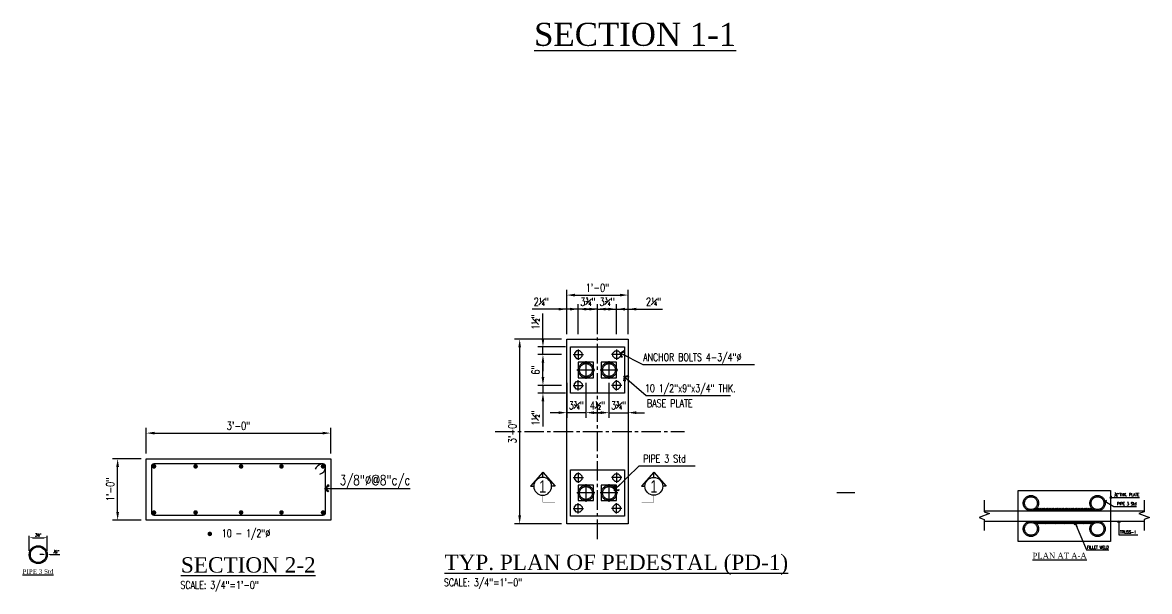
# Model space of a CAD drawing. Header units: inches. Extents: x 1454 to 3184, y -1691 to 428.
# Drawn here: x 1453.6 to 1673.6, y 35.5 to 146.5 of the extents above; entities that cross this region are included whole.
import ezdxf
from ezdxf.enums import TextEntityAlignment as Align

# ---------------------------------------------------------------- set-up
doc = ezdxf.new("R2010")
doc.units = ezdxf.units.IN
doc.header["$LTSCALE"] = 10
doc.header["$MEASUREMENT"] = 0
for name, pattern in [('Amconstr', [9999, 9999, 0]), ('CENTER2', [28.575, 19.05, -3.175, 3.175, -3.175]), ('GRIDS$0$CENTER', [2, 1.25, -0.25, 0.25, -0.25])]:
    doc.linetypes.add(name, pattern=pattern)
for name, color, linetype in [('A-TYP-BEAM TEXT', 2, 'Continuous'), ('A-TYP-DIM', 1, 'Continuous'), ('A-TYP-H-TEXT', 2, 'Continuous'), ('A-TYP-SEC-MARK', 5, 'Continuous'), ('A-TYP-ST-DONUT', 6, 'Continuous'), ('dim', 1, 'Continuous'), ('donuts', 6, 'Continuous'), ('FOOTING', 3, 'Continuous'), ('NEW COL HATCH', 8, 'Continuous'), ('S-BB', 6, 'Continuous'), ('S-Column', 4, 'Continuous'), ('SCHEDULE', 15, 'Continuous'), ('SECTION', 3, 'GRIDS$0$CENTER'), ('SHADE COL', 4, 'Continuous'), ('SOLAR PANAL NO', 40, 'Continuous'), ('steel', 6, 'Continuous')]:
    doc.layers.add(name, color=color, linetype=linetype)
doc.styles.add('HADINGS', font='times.ttf')
doc.styles.add('rizwan', font='romans.shx', dxfattribs={"width": 0.75})
doc.styles.add('ROMANS', font='tahoma.ttf')
doc.styles.add('SEC-MARK', font='swisscl.ttf')
doc.styles.add('STYLE4', font='romans.shx')
doc.dimstyles.new('STYLE-64', dxfattribs={"dimscale": 0, "dimtxt": 0.09375, "dimasz": 0.125, "dimexe": 0.0625, "dimexo": 0.0625, "dimgap": 0.03125, "dimtad": 1, "dimlfac": -1, "dimzin": 3, "dimdsep": 46, "dimlunit": 4, "dimtxsty": 'ROMANS', "dimcen": 0.125, "dimdle": 4, "dimclrd": 1, "dimclre": 1, "dimclrt": 2, "dimadec": 0, "dimazin": 0, "dimtfac": 0.5, "dimtix": 1, "dimtmove": 2, "dimatfit": 3, "dimldrblk": 'ARC', "dimfxl": 0, "dimfrac": 1, "dimtolj": 1, "dimtzin": 3, "dimarcsym": 0})

# ---------------------------------------------------------------- blocks, each defined once
blk = doc.blocks.new('SEC-MARK')
at = {"layer": 'A-TYP-SEC-MARK', "color": 2, "linetype": 'Continuous'}
for p, q in [((0, 0.488), (-0.201, 0.259)), ((0, 0.488), (0.201, 0.259)), ((0, 0.404), (0, 0.488)), ((-0.201, 0.259), (-0.145, 0.259)), ((0.201, 0.259), (0.145, 0.259))]:
    blk.add_line(p, q, dxfattribs=at)
at = {"layer": 'A-TYP-SEC-MARK', "color": 2, "linetype": 'Continuous', "const_width": 0.005}
blk.add_lwpolyline([(0, 0.114), (0, 0), (-0.2, 0)], dxfattribs=at)
at = {"layer": 'A-TYP-SEC-MARK', "color": 2, "linetype": 'Continuous'}
blk.add_circle((0, 0.259), 0.145, dxfattribs=at)
at = {"layer": 'A-TYP-SEC-MARK', "color": 2, "linetype": 'Continuous', "style": 'SEC-MARK'}
blk.add_attdef('A', text='', height=0.199, dxfattribs=at).set_placement((0.001, 0.258), align=Align.MIDDLE_CENTER)
blk = doc.blocks.new('A$Cb01bacc0')
at = {"layer": 'SHADE COL', "linetype": 'Amconstr', "lineweight": 25}
h = blk.add_hatch(color=250, dxfattribs=at)
h.dxf.hatch_style = 1
edge = h.paths.add_edge_path(flags=17)
edge.add_arc((0, 0), 1.25, 0, 360)
edge = h.paths.add_edge_path()
edge.add_arc((0, 0), 1.5, 0, 360)
at = {"layer": 'SHADE COL', "color": 250, "linetype": 'Amconstr', "lineweight": 25}
for p, q in [((1.75, 0), (-1.75, 0)), ((0, -1.75), (0, 1.75))]:
    blk.add_line(p, q, dxfattribs=at)
at = {"layer": 'SHADE COL', "color": 1, "linetype": 'Amconstr', "lineweight": 25}
blk.add_lwpolyline([(-1.5, -1.5), (1.5, -1.5), (1.5, 1.5), (-1.5, 1.5)], close=True, dxfattribs=at)
at = {"layer": 'SHADE COL', "linetype": 'Amconstr', "lineweight": 25}
for radius in [1.5, 1.25]:
    blk.add_circle((0, 0), radius, dxfattribs=at)
blk = doc.blocks.new('A$Cdadfba19')
at = {"layer": 'SHADE COL', "color": 250, "linetype": 'Amconstr', "lineweight": 25}
for p, q in [((1, 0), (-1, 0)), ((0, 1), (0, -1))]:
    blk.add_line(p, q, dxfattribs=at)
at = {"layer": 'SHADE COL', "color": 1, "linetype": 'Amconstr', "lineweight": 25}
blk.add_lwpolyline([(-0.31, 0.75), (-0.75, 0.31), (-0.75, -0.31), (-0.31, -0.75), (0.31, -0.75), (0.75, -0.31), (0.75, 0.31), (0.31, 0.75)], close=True, dxfattribs=at)
blk = doc.blocks.new('*D520')
at = {"layer": 'A-TYP-DIM', "color": 1, "lineweight": -2, "ltscale": 1.5, "transparency": 16777216}
for p, q in [((1558.88, 84.68), (1549.7, 84.68)), ((1550.7, 50.28), (1550.7, 83.08)), ((1558.88, 48.68), (1549.7, 48.68))]:
    blk.add_line(p, q, dxfattribs=at)
at = {"layer": 'A-TYP-DIM', "color": 1, "ltscale": 1.5, "transparency": 16777216}
for points in [[(1550.43, 83.08), (1550.96, 83.08), (1550.7, 84.68)], [(1550.43, 50.28), (1550.96, 50.28), (1550.7, 48.68)]]:
    blk.add_solid(points, dxfattribs=at)
at = {"layer": 'Defpoints', "color": 0, "ltscale": 1.5, "transparency": 16777216}
for p in [(1550.7, 84.68), (1559.88, 84.68), (1559.88, 48.68)]:
    blk.add_point(p, dxfattribs=at)
at = {"layer": 'A-TYP-DIM', "color": 2, "ltscale": 1.5, "transparency": 16777216, "insert": (1549.27, 66.68), "char_height": 1.562, "attachment_point": 5, "rotation": 90, "style": 'rizwan'}
blk.add_mtext('\\A1;3\'-0"', dxfattribs=at)
blk = doc.blocks.new('ARC')
at = {"layer": 'dim', "color": 0, "linetype": 'ByBlock', "ltscale": 1.5}
for p, q in [((0.14, 0), (-1.16, 0)), ((-0.42, -0.32), (0, 0))]:
    blk.add_line(p, q, dxfattribs=at)
at = {"layer": 'dim', "color": 0, "ltscale": 1.5}
for p, q in [((-0.41, 0.34), (-0.26, 0.43)), ((0, 0), (-0.41, 0.34)), ((-0.28, -0.43), (0, 0)), ((-0.26, 0.43), (0, 0)), ((-0.42, -0.32), (-0.28, -0.43))]:
    blk.add_line(p, q, dxfattribs=at)
blk = doc.blocks.new('*D521')
at = {"layer": 'A-TYP-DIM', "color": 1, "lineweight": -2, "ltscale": 1.5, "transparency": 16777216}
for p, q in [((1559.88, 85.68), (1559.88, 94.3)), ((1561.48, 93.3), (1570.28, 93.3)), ((1571.88, 85.68), (1571.88, 94.3))]:
    blk.add_line(p, q, dxfattribs=at)
at = {"layer": 'A-TYP-DIM', "color": 1, "ltscale": 1.5, "transparency": 16777216}
for points in [[(1561.48, 93.56), (1561.48, 93.03), (1559.88, 93.3)], [(1570.28, 93.56), (1570.28, 93.03), (1571.88, 93.3)]]:
    blk.add_solid(points, dxfattribs=at)
at = {"layer": 'Defpoints', "color": 0, "ltscale": 1.5, "transparency": 16777216}
for p in [(1571.88, 93.3), (1559.88, 84.68), (1571.88, 84.68)]:
    blk.add_point(p, dxfattribs=at)
at = {"layer": 'A-TYP-DIM', "color": 2, "ltscale": 1.5, "transparency": 16777216, "insert": (1565.88, 94.73), "char_height": 1.562, "attachment_point": 5, "style": 'rizwan'}
blk.add_mtext('\\A1;1\'-0"', dxfattribs=at)
blk = doc.blocks.new('*D522')
at = {"layer": 'A-TYP-DIM', "color": 1, "lineweight": -2, "ltscale": 1.5, "transparency": 16777216}
for p, q in [((1558.28, 90.56), (1553.16, 90.56)), ((1559.88, 85.68), (1559.88, 91.56)), ((1562.13, 90.56), (1559.88, 90.56)), ((1562.13, 85.68), (1562.13, 91.56)), ((1563.73, 90.56), (1565.33, 90.56))]:
    blk.add_line(p, q, dxfattribs=at)
at = {"layer": 'A-TYP-DIM', "color": 1, "ltscale": 1.5, "transparency": 16777216}
for points in [[(1558.28, 90.82), (1558.28, 90.29), (1559.88, 90.56)], [(1563.73, 90.82), (1563.73, 90.29), (1562.13, 90.56)]]:
    blk.add_solid(points, dxfattribs=at)
at = {"layer": 'Defpoints', "color": 0, "ltscale": 1.5, "transparency": 16777216}
for p in [(1562.13, 90.56), (1559.88, 84.68), (1562.13, 84.68)]:
    blk.add_point(p, dxfattribs=at)
at = {"layer": 'A-TYP-DIM', "color": 2, "ltscale": 1.5, "transparency": 16777216, "insert": (1554.92, 91.99), "char_height": 1.5625, "attachment_point": 5, "style": 'rizwan'}
blk.add_mtext('\\A1;2{\\H0.5x;\\S1#4;}"', dxfattribs=at)
blk = doc.blocks.new('*D523')
at = {"layer": 'A-TYP-DIM', "color": 1, "lineweight": -2, "ltscale": 1.5, "transparency": 16777216}
for p, q in [((1560.53, 90.56), (1558.93, 90.56)), ((1562.13, 85.68), (1562.13, 91.56)), ((1565.88, 90.56), (1562.13, 90.56)), ((1565.88, 85.68), (1565.88, 91.56)), ((1567.48, 90.56), (1569.08, 90.56))]:
    blk.add_line(p, q, dxfattribs=at)
at = {"layer": 'A-TYP-DIM', "color": 1, "ltscale": 1.5, "transparency": 16777216}
for points in [[(1560.53, 90.82), (1560.53, 90.29), (1562.13, 90.56)], [(1567.48, 90.82), (1567.48, 90.29), (1565.88, 90.56)]]:
    blk.add_solid(points, dxfattribs=at)
at = {"layer": 'Defpoints', "color": 0, "ltscale": 1.5, "transparency": 16777216}
for p in [(1562.13, 90.56), (1562.13, 84.68), (1565.88, 84.68)]:
    blk.add_point(p, dxfattribs=at)
at = {"layer": 'A-TYP-DIM', "color": 2, "ltscale": 1.5, "transparency": 16777216, "insert": (1564.01, 91.99), "char_height": 1.5625, "attachment_point": 5, "style": 'rizwan'}
blk.add_mtext('\\A1;3{\\H0.5x;\\S3#4;}"', dxfattribs=at)
blk = doc.blocks.new('*D524')
at = {"layer": 'A-TYP-DIM', "color": 1, "lineweight": -2, "ltscale": 1.5, "transparency": 16777216}
for p, q in [((1564.28, 90.56), (1562.68, 90.56)), ((1565.88, 85.68), (1565.88, 91.56)), ((1565.88, 90.56), (1569.63, 90.56)), ((1569.63, 85.68), (1569.63, 91.56)), ((1571.23, 90.56), (1572.83, 90.56))]:
    blk.add_line(p, q, dxfattribs=at)
at = {"layer": 'A-TYP-DIM', "color": 1, "ltscale": 1.5, "transparency": 16777216}
for points in [[(1564.28, 90.82), (1564.28, 90.29), (1565.88, 90.56)], [(1571.23, 90.82), (1571.23, 90.29), (1569.63, 90.56)]]:
    blk.add_solid(points, dxfattribs=at)
at = {"layer": 'Defpoints', "color": 0, "ltscale": 1.5, "transparency": 16777216}
for p in [(1569.63, 90.56), (1565.88, 84.68), (1569.63, 84.68)]:
    blk.add_point(p, dxfattribs=at)
at = {"layer": 'A-TYP-DIM', "color": 2, "ltscale": 1.5, "transparency": 16777216, "insert": (1567.76, 91.99), "char_height": 1.5625, "attachment_point": 5, "style": 'rizwan'}
blk.add_mtext('\\A1;3{\\H0.5x;\\S3#4;}"', dxfattribs=at)
blk = doc.blocks.new('*D525')
at = {"layer": 'A-TYP-DIM', "color": 1, "lineweight": -2, "ltscale": 1.5, "transparency": 16777216}
for p, q in [((1568.03, 90.56), (1566.43, 90.56)), ((1569.63, 85.68), (1569.63, 91.56)), ((1569.63, 90.56), (1571.88, 90.56)), ((1571.88, 85.68), (1571.88, 91.56)), ((1573.48, 90.56), (1578.6, 90.56))]:
    blk.add_line(p, q, dxfattribs=at)
at = {"layer": 'A-TYP-DIM', "color": 1, "ltscale": 1.5, "transparency": 16777216}
for points in [[(1568.03, 90.82), (1568.03, 90.29), (1569.63, 90.56)], [(1573.48, 90.82), (1573.48, 90.29), (1571.88, 90.56)]]:
    blk.add_solid(points, dxfattribs=at)
at = {"layer": 'Defpoints', "color": 0, "ltscale": 1.5, "transparency": 16777216}
for p in [(1569.63, 90.56), (1569.63, 84.68), (1571.88, 84.68)]:
    blk.add_point(p, dxfattribs=at)
at = {"layer": 'A-TYP-DIM', "color": 2, "ltscale": 1.5, "transparency": 16777216, "insert": (1576.84, 91.99), "char_height": 1.5625, "attachment_point": 5, "style": 'rizwan'}
blk.add_mtext('\\A1;2{\\H0.5x;\\S1#4;}"', dxfattribs=at)
blk = doc.blocks.new('*D526')
at = {"layer": 'A-TYP-DIM', "color": 1, "lineweight": -2, "ltscale": 1.5, "transparency": 16777216}
for p, q in [((1555.24, 84.78), (1555.24, 89.7)), ((1559.63, 83.18), (1554.24, 83.18)), ((1558.88, 81.68), (1554.24, 81.68)), ((1555.24, 81.68), (1555.24, 83.18)), ((1555.24, 80.08), (1555.24, 78.48))]:
    blk.add_line(p, q, dxfattribs=at)
at = {"layer": 'A-TYP-DIM', "color": 1, "ltscale": 1.5, "transparency": 16777216}
for points in [[(1554.97, 84.78), (1555.5, 84.78), (1555.24, 83.18)], [(1554.97, 80.08), (1555.5, 80.08), (1555.24, 81.68)]]:
    blk.add_solid(points, dxfattribs=at)
at = {"layer": 'Defpoints', "color": 0, "ltscale": 1.5, "transparency": 16777216}
for p in [(1555.24, 81.68), (1559.88, 81.68), (1560.63, 83.18)]:
    blk.add_point(p, dxfattribs=at)
at = {"layer": 'A-TYP-DIM', "color": 2, "ltscale": 1.5, "transparency": 16777216, "insert": (1553.81, 88.04), "char_height": 1.5625, "attachment_point": 5, "rotation": 90, "style": 'rizwan'}
blk.add_mtext('\\A1;1{\\H0.5x;\\S1#2;}"', dxfattribs=at)
blk = doc.blocks.new('*D527')
at = {"layer": 'A-TYP-DIM', "color": 1, "lineweight": -2, "ltscale": 1.5, "transparency": 16777216}
for p, q in [((1559.88, 76.18), (1559.88, 69.35)), ((1563.63, 76.18), (1563.63, 69.35)), ((1558.28, 70.35), (1556.68, 70.35)), ((1563.63, 70.35), (1559.88, 70.35)), ((1565.23, 70.35), (1566.83, 70.35))]:
    blk.add_line(p, q, dxfattribs=at)
at = {"layer": 'A-TYP-DIM', "color": 1, "ltscale": 1.5, "transparency": 16777216}
for points in [[(1558.28, 70.62), (1558.28, 70.08), (1559.88, 70.35)], [(1565.23, 70.62), (1565.23, 70.08), (1563.63, 70.35)]]:
    blk.add_solid(points, dxfattribs=at)
at = {"layer": 'Defpoints', "color": 0, "ltscale": 1.5, "transparency": 16777216}
for p in [(1559.88, 77.18), (1563.63, 77.18), (1559.88, 70.35)]:
    blk.add_point(p, dxfattribs=at)
at = {"layer": 'A-TYP-DIM', "color": 2, "ltscale": 1.5, "transparency": 16777216, "insert": (1561.76, 71.78), "char_height": 1.5625, "attachment_point": 5, "style": 'rizwan'}
blk.add_mtext('\\A1;3{\\H0.5x;\\S3#4;}"', dxfattribs=at)
blk = doc.blocks.new('*D528')
at = {"layer": 'A-TYP-DIM', "color": 1, "lineweight": -2, "ltscale": 1.5, "transparency": 16777216}
for p, q in [((1563.63, 76.18), (1563.63, 69.35)), ((1568.13, 76.18), (1568.13, 69.35)), ((1565.23, 70.35), (1566.53, 70.35))]:
    blk.add_line(p, q, dxfattribs=at)
at = {"layer": 'A-TYP-DIM', "color": 1, "ltscale": 1.5, "transparency": 16777216}
for points in [[(1565.23, 70.62), (1565.23, 70.08), (1563.63, 70.35)], [(1566.53, 70.62), (1566.53, 70.08), (1568.13, 70.35)]]:
    blk.add_solid(points, dxfattribs=at)
at = {"layer": 'Defpoints', "color": 0, "ltscale": 1.5, "transparency": 16777216}
for p in [(1563.63, 77.18), (1568.13, 77.18), (1568.13, 70.35)]:
    blk.add_point(p, dxfattribs=at)
at = {"layer": 'A-TYP-DIM', "color": 2, "ltscale": 1.5, "transparency": 16777216, "insert": (1565.88, 71.78), "char_height": 1.5625, "attachment_point": 5, "style": 'rizwan'}
blk.add_mtext('\\A1;4{\\H0.5x;\\S1#2;}"', dxfattribs=at)
blk = doc.blocks.new('*D529')
at = {"layer": 'A-TYP-DIM', "color": 1, "lineweight": -2, "ltscale": 1.5, "transparency": 16777216}
for p, q in [((1568.13, 76.18), (1568.13, 69.35)), ((1571.88, 76.18), (1571.88, 69.35)), ((1566.53, 70.35), (1564.93, 70.35)), ((1568.13, 70.35), (1571.88, 70.35)), ((1573.48, 70.35), (1575.08, 70.35))]:
    blk.add_line(p, q, dxfattribs=at)
at = {"layer": 'A-TYP-DIM', "color": 1, "ltscale": 1.5, "transparency": 16777216}
for points in [[(1566.53, 70.62), (1566.53, 70.08), (1568.13, 70.35)], [(1573.48, 70.62), (1573.48, 70.08), (1571.88, 70.35)]]:
    blk.add_solid(points, dxfattribs=at)
at = {"layer": 'Defpoints', "color": 0, "ltscale": 1.5, "transparency": 16777216}
for p in [(1568.13, 77.18), (1571.88, 77.18), (1571.88, 70.35)]:
    blk.add_point(p, dxfattribs=at)
at = {"layer": 'A-TYP-DIM', "color": 2, "ltscale": 1.5, "transparency": 16777216, "insert": (1570.01, 71.78), "char_height": 1.5625, "attachment_point": 5, "style": 'rizwan'}
blk.add_mtext('\\A1;3{\\H0.5x;\\S3#4;}"', dxfattribs=at)
blk = doc.blocks.new('*D530')
at = {"layer": 'A-TYP-DIM', "color": 1, "lineweight": -2, "ltscale": 1.5, "transparency": 16777216}
for p, q in [((1558.88, 81.68), (1554.24, 81.68)), ((1555.24, 77.28), (1555.24, 80.08)), ((1558.88, 75.68), (1554.24, 75.68))]:
    blk.add_line(p, q, dxfattribs=at)
at = {"layer": 'A-TYP-DIM', "color": 1, "ltscale": 1.5, "transparency": 16777216}
for points in [[(1554.97, 80.08), (1555.5, 80.08), (1555.24, 81.68)], [(1554.97, 77.28), (1555.5, 77.28), (1555.24, 75.68)]]:
    blk.add_solid(points, dxfattribs=at)
at = {"layer": 'Defpoints', "color": 0, "ltscale": 1.5, "transparency": 16777216}
for p in [(1555.24, 81.68), (1559.88, 81.68), (1559.88, 75.68)]:
    blk.add_point(p, dxfattribs=at)
at = {"layer": 'A-TYP-DIM', "color": 2, "ltscale": 1.5, "transparency": 16777216, "insert": (1553.81, 78.68), "char_height": 1.562, "attachment_point": 5, "rotation": 90, "style": 'rizwan'}
blk.add_mtext('\\A1;6"', dxfattribs=at)
blk = doc.blocks.new('*D531')
at = {"layer": 'A-TYP-DIM', "color": 1, "lineweight": -2, "ltscale": 1.5, "transparency": 16777216}
for p, q in [((1555.24, 77.28), (1555.24, 78.88)), ((1558.88, 75.68), (1554.24, 75.68)), ((1555.24, 75.68), (1555.24, 74.18)), ((1559.63, 74.18), (1554.24, 74.18)), ((1555.24, 72.58), (1555.24, 67.65))]:
    blk.add_line(p, q, dxfattribs=at)
at = {"layer": 'A-TYP-DIM', "color": 1, "ltscale": 1.5, "transparency": 16777216}
for points in [[(1554.97, 77.28), (1555.5, 77.28), (1555.24, 75.68)], [(1554.97, 72.58), (1555.5, 72.58), (1555.24, 74.18)]]:
    blk.add_solid(points, dxfattribs=at)
at = {"layer": 'Defpoints', "color": 0, "ltscale": 1.5, "transparency": 16777216}
for p in [(1555.24, 75.68), (1559.88, 75.68), (1560.63, 74.18)]:
    blk.add_point(p, dxfattribs=at)
at = {"layer": 'A-TYP-DIM', "color": 2, "ltscale": 1.5, "transparency": 16777216, "insert": (1553.81, 69.31), "char_height": 1.5625, "attachment_point": 5, "rotation": 90, "style": 'rizwan'}
blk.add_mtext('\\A1;1{\\H0.5x;\\S1#2;}"', dxfattribs=at)
blk = doc.blocks.new('*D540')
at = {"layer": 'A-TYP-DIM', "color": 1, "lineweight": -2, "ltscale": 1.5, "transparency": 16777216}
for p, q in [((1454.96, 43.38), (1454.96, 46.33)), ((1458.46, 43.38), (1458.46, 46.33)), ((1455.56, 45.95), (1457.86, 45.95))]:
    blk.add_line(p, q, dxfattribs=at)
at = {"layer": 'A-TYP-DIM', "color": 1, "ltscale": 1.5, "transparency": 16777216}
for points in [[(1455.56, 46.05), (1455.56, 45.85), (1454.96, 45.95)], [(1457.86, 46.05), (1457.86, 45.85), (1458.46, 45.95)]]:
    blk.add_solid(points, dxfattribs=at)
at = {"layer": 'Defpoints', "color": 0, "ltscale": 1.5, "transparency": 16777216}
for p in [(1458.46, 45.95), (1454.96, 42.63), (1458.46, 42.63)]:
    blk.add_point(p, dxfattribs=at)
at = {"layer": 'A-TYP-DIM', "color": 2, "ltscale": 1.5, "transparency": 16777216, "insert": (1456.71, 46.49), "char_height": 0.5859, "attachment_point": 5, "style": 'rizwan'}
blk.add_mtext('\\A1;3{\\H0.5x;\\S1#2;}"', dxfattribs=at)
blk = doc.blocks.new('*D541')
at = {"layer": 'A-TYP-DIM', "color": 1, "lineweight": -2, "ltscale": 1.5, "transparency": 16777216}
for p, q in [((1457.64, 42.66), (1457.04, 42.66)), ((1458.24, 42.72), (1458.24, 42.28)), ((1458.24, 42.66), (1458.46, 42.66)), ((1458.46, 42.72), (1458.46, 42.28)), ((1459.06, 42.66), (1460.91, 42.66))]:
    blk.add_line(p, q, dxfattribs=at)
at = {"layer": 'A-TYP-DIM', "color": 1, "ltscale": 1.5, "transparency": 16777216}
for points in [[(1457.64, 42.76), (1457.64, 42.56), (1458.24, 42.66)], [(1459.06, 42.76), (1459.06, 42.56), (1458.46, 42.66)]]:
    blk.add_solid(points, dxfattribs=at)
at = {"layer": 'Defpoints', "color": 0, "ltscale": 1.5, "transparency": 16777216}
for p in [(1458.24, 43.47), (1458.46, 43.47), (1458.46, 42.66)]:
    blk.add_point(p, dxfattribs=at)
at = {"layer": 'A-TYP-DIM', "color": 2, "ltscale": 1.5, "transparency": 16777216, "insert": (1460.29, 43.2), "char_height": 0.5859, "attachment_point": 5, "style": 'rizwan'}
blk.add_mtext('\\A1;{\\H0.5x;\\S7#32;}"', dxfattribs=at)
blk = doc.blocks.new('1-donut')
at = {"layer": 'A-TYP-ST-DONUT', "linetype": 'Continuous', "ltscale": 1.5, "const_width": 0.0273}
blk.add_lwpolyline([(0.014, 0, -1), (-0.014, 0, -1)], format="xyb", close=True, dxfattribs=at)
blk = doc.blocks.new('*D544')
at = {"layer": 'A-TYP-DIM', "color": 1, "lineweight": -2, "ltscale": 1.5, "transparency": 16777216}
for p, q in [((1477.81, 62.36), (1477.81, 67.36)), ((1479.41, 66.36), (1512.21, 66.36)), ((1513.81, 62.36), (1513.81, 67.36))]:
    blk.add_line(p, q, dxfattribs=at)
at = {"layer": 'A-TYP-DIM', "color": 1, "ltscale": 1.5, "transparency": 16777216}
for points in [[(1479.41, 66.62), (1479.41, 66.09), (1477.81, 66.36)], [(1512.21, 66.62), (1512.21, 66.09), (1513.81, 66.36)]]:
    blk.add_solid(points, dxfattribs=at)
at = {"layer": 'Defpoints', "color": 0, "ltscale": 1.5, "transparency": 16777216}
for p in [(1513.81, 66.36), (1477.81, 61.36), (1513.81, 61.36)]:
    blk.add_point(p, dxfattribs=at)
at = {"layer": 'A-TYP-DIM', "color": 2, "ltscale": 1.5, "transparency": 16777216, "insert": (1495.81, 67.79), "char_height": 1.562, "attachment_point": 5, "style": 'rizwan'}
blk.add_mtext('\\A1;3\'-0"', dxfattribs=at)
blk = doc.blocks.new('*D545')
at = {"layer": 'A-TYP-DIM', "color": 1, "lineweight": -2, "ltscale": 1.5, "transparency": 16777216}
for p, q in [((1476.81, 61.36), (1471.21, 61.36)), ((1472.21, 50.96), (1472.21, 59.76)), ((1476.81, 49.36), (1471.21, 49.36))]:
    blk.add_line(p, q, dxfattribs=at)
at = {"layer": 'A-TYP-DIM', "color": 1, "ltscale": 1.5, "transparency": 16777216}
for points in [[(1471.94, 59.76), (1472.47, 59.76), (1472.21, 61.36)], [(1471.94, 50.96), (1472.47, 50.96), (1472.21, 49.36)]]:
    blk.add_solid(points, dxfattribs=at)
at = {"layer": 'Defpoints', "color": 0, "ltscale": 1.5, "transparency": 16777216}
for p in [(1472.21, 61.36), (1477.81, 61.36), (1477.81, 49.36)]:
    blk.add_point(p, dxfattribs=at)
at = {"layer": 'A-TYP-DIM', "color": 2, "ltscale": 1.5, "transparency": 16777216, "insert": (1470.78, 55.36), "char_height": 1.562, "attachment_point": 5, "rotation": 90, "style": 'rizwan'}
blk.add_mtext('\\A1;1\'-0"', dxfattribs=at)

msp = doc.modelspace()

# ---------------------------------------------------------------- hatches: boundary and pattern name
at = {"layer": 'NEW COL HATCH'}
h = msp.add_hatch(dxfattribs=at)
h.set_pattern_fill('ANSI31', color=1)
h.set_pattern_definition([(45, (-2640.28642, 4560.26987), (-0.0883883476, 0.0883883476), [])])
h.paths.add_polyline_path([(1662.389789, 51.68108), (1651.625857, 51.68108, -0.2134217653), (1650.507823, 51.18108), (1663.507823, 51.18108, -0.2134217653)])
h.paths.add_polyline_path([(1663.507823, 49.18108), (1650.507823, 49.18108, -0.2134217653), (1651.625857, 48.68108), (1662.389789, 48.68108, -0.2134217653)])

# ---------------------------------------------------------------- linework, layer by layer
at = {"layer": 'FOOTING'}
msp.add_lwpolyline([(1513.807248, 61.357077), (1513.807248, 49.357077), (1477.807248, 49.357077), (1477.807248, 61.357077)], close=True, dxfattribs=at)
at = {"layer": 'S-BB'}
for centre, radius, start, end in [((1512.652177, 58.323913), 2.129435, 107.21768649, 152.52472374), ((1511.346354, 59.801968), 1.477486, 283.60985401, 351.40518445)]:
    msp.add_arc(centre, radius, start, end, dxfattribs=at)
at = {"layer": 'S-Column', "ltscale": 0.5}
for radius in [1.75, 1.535]:
    msp.add_circle((1456.707381, 42.629248), radius, dxfattribs=at)
at = {"layer": 'SCHEDULE', "color": 1, "linetype": 'Continuous'}
for points in [[(1641.402483, 53.250126), (1641.402483, 51.026051), (1642.432787, 50.651051), (1640.372179, 49.901051), (1641.402483, 49.526051), (1641.402483, 47.382289)], [(1672.613164, 53.250126), (1672.613164, 51.026051), (1671.58286, 50.651051), (1673.643468, 49.901051), (1672.613164, 49.526051), (1672.613164, 47.382289)]]:
    msp.add_lwpolyline(points, dxfattribs=at)
at = {"layer": 'SECTION', "color": 2, "linetype": 'Continuous'}
for p, q in [((1641.402483, 51.18108), (1672.613164, 51.18108)), ((1641.402483, 49.18108), (1672.613164, 49.18108))]:
    msp.add_line(p, q, dxfattribs=at)
at = {"layer": 'SHADE COL', "color": 250, "linetype": 'Amconstr', "lineweight": 25}
msp.add_line((1616.138238, 54.676408), (1612.638238, 54.676408), dxfattribs=at)
at = {"layer": 'SHADE COL', "color": 3, "linetype": 'Amconstr', "lineweight": 25}
msp.add_lwpolyline([(1559.880427, 84.676408), (1571.880427, 84.676408), (1571.880427, 48.676408), (1559.880427, 48.676408)], close=True, dxfattribs=at)
at = {"layer": 'SHADE COL', "color": 2, "linetype": 'Amconstr', "lineweight": 25}
for points in [[(1560.630427, 83.176408), (1571.130427, 83.176408), (1571.130427, 74.176408), (1560.630427, 74.176408)], [(1560.630427, 59.176408), (1571.130427, 59.176408), (1571.130427, 50.176408), (1560.630427, 50.176408)]]:
    msp.add_lwpolyline(points, close=True, dxfattribs=at)
at = {"layer": 'SHADE COL', "linetype": 'Amconstr', "lineweight": 25}
for centre, radius in [((1650.507823, 52.68108), 1.5), ((1650.507823, 52.68108), 1.25), ((1663.507823, 52.68108), 1.5), ((1663.507823, 52.68108), 1.25), ((1650.507823, 47.68108), 1.5), ((1650.507823, 47.68108), 1.25), ((1663.507823, 47.68108), 1.5), ((1663.507823, 47.68108), 1.25)]:
    msp.add_circle(centre, radius, dxfattribs=at)
at = {"layer": 'SOLAR PANAL NO', "color": 9, "linetype": 'CENTER2', "ltscale": 0.02}
for p, q in [((1565.880427, 45.676408), (1565.880427, 87.676408)), ((1545.899522, 66.676408), (1582.862227, 66.676408))]:
    msp.add_line(p, q, dxfattribs=at)
at = {"layer": 'steel'}
for p, q in [((1478.807248, 59.857077), (1478.807248, 50.857077)), ((1512.307248, 60.357077), (1479.307248, 60.357077)), ((1512.807248, 50.857077), (1512.807248, 59.857077)), ((1479.307248, 50.357077), (1512.307248, 50.357077))]:
    msp.add_line(p, q, dxfattribs=at)
msp.add_lwpolyline([(1648.007823, 55.18108), (1666.007823, 55.18108), (1666.007823, 45.18108), (1648.007823, 45.18108)], close=True, dxfattribs=at)
for centre, start, end in [((1479.307248, 59.857077), 90, 180), ((1512.307248, 59.857077), 0, 90), ((1479.307248, 50.857077), 180, 270), ((1512.307248, 50.857077), 270, 0)]:
    msp.add_arc(centre, 0.5, start, end, dxfattribs=at)

# ---------------------------------------------------------------- block references
at = {"layer": 'A-TYP-SEC-MARK'}
ref = msp.add_blockref('SEC-MARK', (1555.188547, 52.86574), dxfattribs=dict(at, xscale=-12.00000024636277, yscale=12.00000024636277, zscale=12.00000024636277))
ref.add_attrib('A', '1', dxfattribs={"color": 2, "height": 2.390625, "style": 'SEC-MARK'}).set_placement((1555.188547, 55.960227), align=Align.MIDDLE_CENTER)
ref = msp.add_blockref('SEC-MARK', (1576.887554, 52.86574), dxfattribs=dict(at, xscale=12.00000024636277, yscale=12.00000024636277, zscale=12.00000024636277))
ref.add_attrib('A', '1', dxfattribs={"color": 2, "height": 2.390625, "style": 'SEC-MARK'}).set_placement((1576.903166, 55.960227), align=Align.MIDDLE_CENTER)
at = {"layer": 'donuts', "yscale": 16, "zscale": 16}
for p, xscale in [((1479.307248, 59.857077), 16), ((1512.307248, 59.857077), -16)]:
    msp.add_blockref('1-donut', p, dxfattribs=dict(at, xscale=xscale))
for p, xscale, rotation in [((1487.428901, 59.861164), -16, 180), ((1496.307248, 59.861164), -16, 180), ((1504.185594, 59.861164), 16, 180), ((1479.307248, 50.857077), -16, 180), ((1487.427048, 50.876827), -16, 180), ((1496.305394, 50.876827), -16, 180), ((1504.187447, 50.876827), 16, 180), ((1512.307248, 50.857077), 16, 180), ((1490.201863, 46.684688), -16, 90)]:
    msp.add_blockref('1-donut', p, dxfattribs=dict(at, xscale=xscale, rotation=rotation))
at = {"layer": 'SHADE COL', "color": 2, "linetype": 'Amconstr', "lineweight": 25}
for p, rotation in [((1562.130427, 81.676408), 90), ((1569.630427, 75.676408), 270), ((1562.130427, 57.676408), 90), ((1569.630427, 51.676408), 270)]:
    msp.add_blockref('A$Cdadfba19', p, dxfattribs=dict(at, rotation=rotation))
at = {"layer": 'SHADE COL', "color": 2, "linetype": 'Amconstr', "lineweight": 25, "xscale": -1}
for p, rotation in [((1569.630427, 81.676408), 270), ((1562.130427, 75.676408), 90), ((1569.630427, 57.676408), 270), ((1562.130427, 51.676408), 90)]:
    msp.add_blockref('A$Cdadfba19', p, dxfattribs=dict(at, rotation=rotation))
at = {"layer": 'SHADE COL', "linetype": 'Amconstr', "lineweight": 25, "rotation": 90.00000000000001}
for p in [(1563.630427, 78.676408), (1568.130427, 78.676408), (1563.630427, 54.676408), (1568.130427, 54.676408)]:
    msp.add_blockref('A$Cb01bacc0', p, dxfattribs=at)

# ---------------------------------------------------------------- texts
at = {"layer": 'A-TYP-BEAM TEXT', "color": 2, "style": 'STYLE4', "width": 0.75}
for s, p in [('ANCHOR BOLTS 4-3/4"%%C', (1574.793586, 80.430234)), ('10 1/2"x9"x3/4" THK.', (1575.158243, 74.369641)), ('BASE PLATE', (1575.551922, 71.423512)), ('PIPE 3 Std', (1574.835419, 60.629346))]:
    msp.add_text(s, height=1.5, dxfattribs=at).set_placement(p)
msp.add_text('10 - 1/2"%%C', height=1.5, dxfattribs=at).set_placement((1497.273281, 46.807314), align=Align.MIDDLE_CENTER)
at = {"layer": 'A-TYP-DIM', "color": 2, "ltscale": 1.5, "style": 'rizwan', "width": 0.75}
msp.add_text('3/8"%%C@8"c/c', height=1.953125, dxfattribs=at).set_placement((1515.585245, 56.230124))
at = {"layer": 'A-TYP-DIM', "color": 2, "ltscale": 1.5, "char_height": 0.5859375, "attachment_point": 5, "style": 'rizwan'}
for s, insert in [('\\A1;{\\H0.7x;\\S3#4;}"THK. PLATE', (1669.234442, 54.323677)), ('\\A1;PIPE 3 Std', (1669.234442, 52.567598)), ('\\A1;TRUSS-1', (1669.478124, 47.03283)), ('\\A1;FILLET WELD', (1663.592334, 44.088117))]:
    msp.add_mtext(s, dxfattribs=dict(at, insert=insert))
at = {"layer": 'A-TYP-H-TEXT', "color": 3, "style": 'HADINGS'}
for s, height, p in [('%%USECTION 1-1', 4.49999999, (1553.509527, 141.945145)), ('%%USECTION 2-2', 3, (1484.562848, 39.136466)), ('%%UTYP. PLAN OF PEDESTAL (PD-1)', 3, (1536.008008, 39.644971)), ('%%UPLAN AT A-A', 1.125, (1650.818514, 41.877336, -195)), ('%%UPIPE 3 Std', 0.9, (1453.643873, 38.882585, -156))]:
    msp.add_text(s, height=height, dxfattribs=at).set_placement(p)
at = {"layer": 'A-TYP-H-TEXT', "style": 'rizwan', "width": 0.75}
for p in [(1484.464473, 35.953801), (1535.909634, 36.462306)]:
    msp.add_text('SCALE: 3/4"=1\'-0"', height=1.5, dxfattribs=at).set_placement(p)

# ---------------------------------------------------------------- dimensions: what is measured, and where the dimension line sits
at = {"layer": 'A-TYP-DIM', "ltscale": 1.5}
for base, p1, p2, override, picture, middle in [((1571.880427, 93.29594), (1559.880427, 84.676408), (1571.880427, 84.676408), {"dimscale": 16, "dimtxt": 0.097656, "dimasz": 0.1, "dimtxsty": 'rizwan', "dimsah": 1, "dimtmove": 0, "dimatfit": 2}, '*D521', (1565.880427, 94.725999)), ((1559.880427, 70.348741), (1563.630427, 77.176408), (1559.880427, 77.176408), {"dimscale": 16, "dimtxt": 0.097656, "dimasz": 0.1, "dimtxsty": 'rizwan', "dimsah": 1, "dimtmove": 0, "dimatfit": 2}, '*D527', (1561.755427, 71.7788)), ((1458.457381, 45.952982), (1454.957381, 42.629248), (1458.457381, 42.629248), {"dimscale": 6, "dimtxt": 0.097656, "dimasz": 0.1, "dimexo": 0.125, "dimdec": 3, "dimtxsty": 'rizwan', "dimtmove": 0, "dimatfit": 2}, '*D540', (1456.707381, 46.489255))]:
    dim = msp.add_linear_dim(base=base, p1=p1, p2=p2, dimstyle='STYLE-64', override=override, dxfattribs=at)
    dim.commit()
    dim.dimension.update_dxf_attribs({"geometry": picture, "text_midpoint": middle})
for base, p1, p2, override, picture, middle in [((1562.130427, 90.556714), (1559.880427, 84.676408), (1562.130427, 84.676408), {"dimscale": 16, "dimtxt": 0.097656, "dimasz": 0.1, "dimtxsty": 'rizwan', "dimsah": 1, "dimtmove": 0, "dimatfit": 2}, '*D522', (1554.920196, 90.556714)), ((1458.457381, 42.658757), (1458.242381, 43.469649), (1458.457381, 43.469649), {"dimscale": 6, "dimtxt": 0.097656, "dimasz": 0.1, "dimexo": 0.125, "dimdec": 5, "dimtxsty": 'rizwan', "dimtmove": 0, "dimatfit": 2}, '*D541', (1460.286078, 42.658757))]:
    dim = msp.add_linear_dim(base=base, p1=p1, p2=p2, dimstyle='STYLE-64', override=override, dxfattribs=at)
    dim.commit()
    dim.dimension.update_dxf_attribs({"geometry": picture, "text_midpoint": middle, "dimtype": 160})
for base, p1, p2, angle, picture, middle in [((1562.130427, 90.556714), (1565.880427, 84.676408), (1562.130427, 84.676408), 180, '*D523', (1564.005427, 91.986773)), ((1569.630427, 90.556714), (1565.880427, 84.676408), (1569.630427, 84.676408), 0, '*D524', (1567.755427, 91.986773)), ((1550.695425, 84.676408), (1559.880427, 48.676408), (1559.880427, 84.676408), 90, '*D520', (1549.265365, 66.676408)), ((1555.235837, 81.676408), (1559.880427, 75.676408), (1559.880427, 81.676408), 270, '*D530', (1553.805777, 78.676408)), ((1568.130427, 70.348741), (1563.630427, 77.176408), (1568.130427, 77.176408), 180, '*D528', (1565.880427, 71.7788)), ((1571.880427, 70.348741), (1568.130427, 77.176408), (1571.880427, 77.176408), 180, '*D529', (1570.005427, 71.7788)), ((1513.807248, 66.357077), (1477.807248, 61.357077), (1513.807248, 61.357077), 180, '*D544', (1495.807248, 67.787136)), ((1472.208006, 61.357077), (1477.807248, 49.357077), (1477.807248, 61.357077), 270, '*D545', (1470.777947, 55.357077))]:
    dim = msp.add_linear_dim(base=base, p1=p1, p2=p2, angle=angle, dimstyle='STYLE-64', override={"dimscale": 16, "dimtxt": 0.097656, "dimasz": 0.1, "dimtxsty": 'rizwan', "dimsah": 1, "dimtmove": 0, "dimatfit": 2}, dxfattribs=at)
    dim.commit()
    dim.dimension.update_dxf_attribs({"geometry": picture, "text_midpoint": middle})
for base, p1, p2, angle, picture, middle in [((1569.630427, 90.556714), (1571.880427, 84.676408), (1569.630427, 84.676408), 180, '*D525', (1576.840658, 90.556714)), ((1555.235837, 81.676408), (1560.630427, 83.176408), (1559.880427, 81.676408), 90, '*D526', (1555.235837, 88.038982)), ((1555.235837, 75.676408), (1560.630427, 74.176408), (1559.880427, 75.676408), 270, '*D531', (1555.235837, 69.313833))]:
    dim = msp.add_linear_dim(base=base, p1=p1, p2=p2, angle=angle, dimstyle='STYLE-64', override={"dimscale": 16, "dimtxt": 0.097656, "dimasz": 0.1, "dimtxsty": 'rizwan', "dimsah": 1, "dimtmove": 0, "dimatfit": 2}, dxfattribs=at)
    dim.commit()
    dim.dimension.update_dxf_attribs({"geometry": picture, "text_midpoint": middle, "dimtype": 160})

# ---------------------------------------------------------------- leaders
for points, override in [([(1570.380427, 81.987068), (1574.752733, 79.781425), (1596.563662, 79.781425)], {"dimscale": 16, "dimtxt": 0.097656, "dimasz": 0.1, "dimtmove": 0, "dimatfit": 2}), ([(1571.130427, 77.354502), (1575.367267, 73.720831), (1591.876109, 73.720831)], {"dimscale": 16, "dimtxt": 0.097656, "dimasz": 0.1, "dimtmove": 0, "dimatfit": 2}), ([(1569.212273, 55.302594), (1574.016816, 59.980536), (1584.943448, 59.980536)], {"dimscale": 16, "dimtxt": 0.097656, "dimasz": 0.1, "dimtmove": 0, "dimatfit": 2}), ([(1512.807248, 55.581314), (1529.323516, 55.581314)], {"dimscale": 16, "dimtxt": 0.097656, "dimasz": 0.1, "dimtmove": 0, "dimatfit": 2}), ([(1664.962822, 53.045744), (1666.671367, 52.067306), (1671.09029, 52.067306)], {"dimscale": 6, "dimtxt": 0.097656, "dimasz": 0.1, "dimexo": 0.125, "dimdec": 3, "dimtxsty": 'rizwan', "dimtmove": 0, "dimatfit": 2}), ([(1665.969053, 53.823385), (1671.70129, 53.823385)], {"dimscale": 6, "dimtxt": 0.097656, "dimasz": 0.1, "dimexo": 0.125, "dimdec": 3, "dimtxsty": 'rizwan', "dimtmove": 0, "dimatfit": 2}), ([(1659.16143, 48.754636), (1661.372842, 43.551845), (1665.715361, 43.551845)], {"dimscale": 6, "dimtxt": 0.097656, "dimasz": 0.1, "dimexo": 0.125, "dimdec": 3, "dimtxsty": 'rizwan', "dimtmove": 0, "dimatfit": 2}), ([(1667.663751, 49.18108), (1667.663751, 46.496558), (1671.357993, 46.496558)], {"dimscale": 6, "dimtxt": 0.097656, "dimasz": 0.1, "dimexo": 0.125, "dimdec": 3, "dimtxsty": 'rizwan', "dimtmove": 0, "dimatfit": 2})]:
    msp.add_leader(points, dimstyle='STYLE-64', override=override, dxfattribs=at)

doc.saveas('drawing.dxf')
